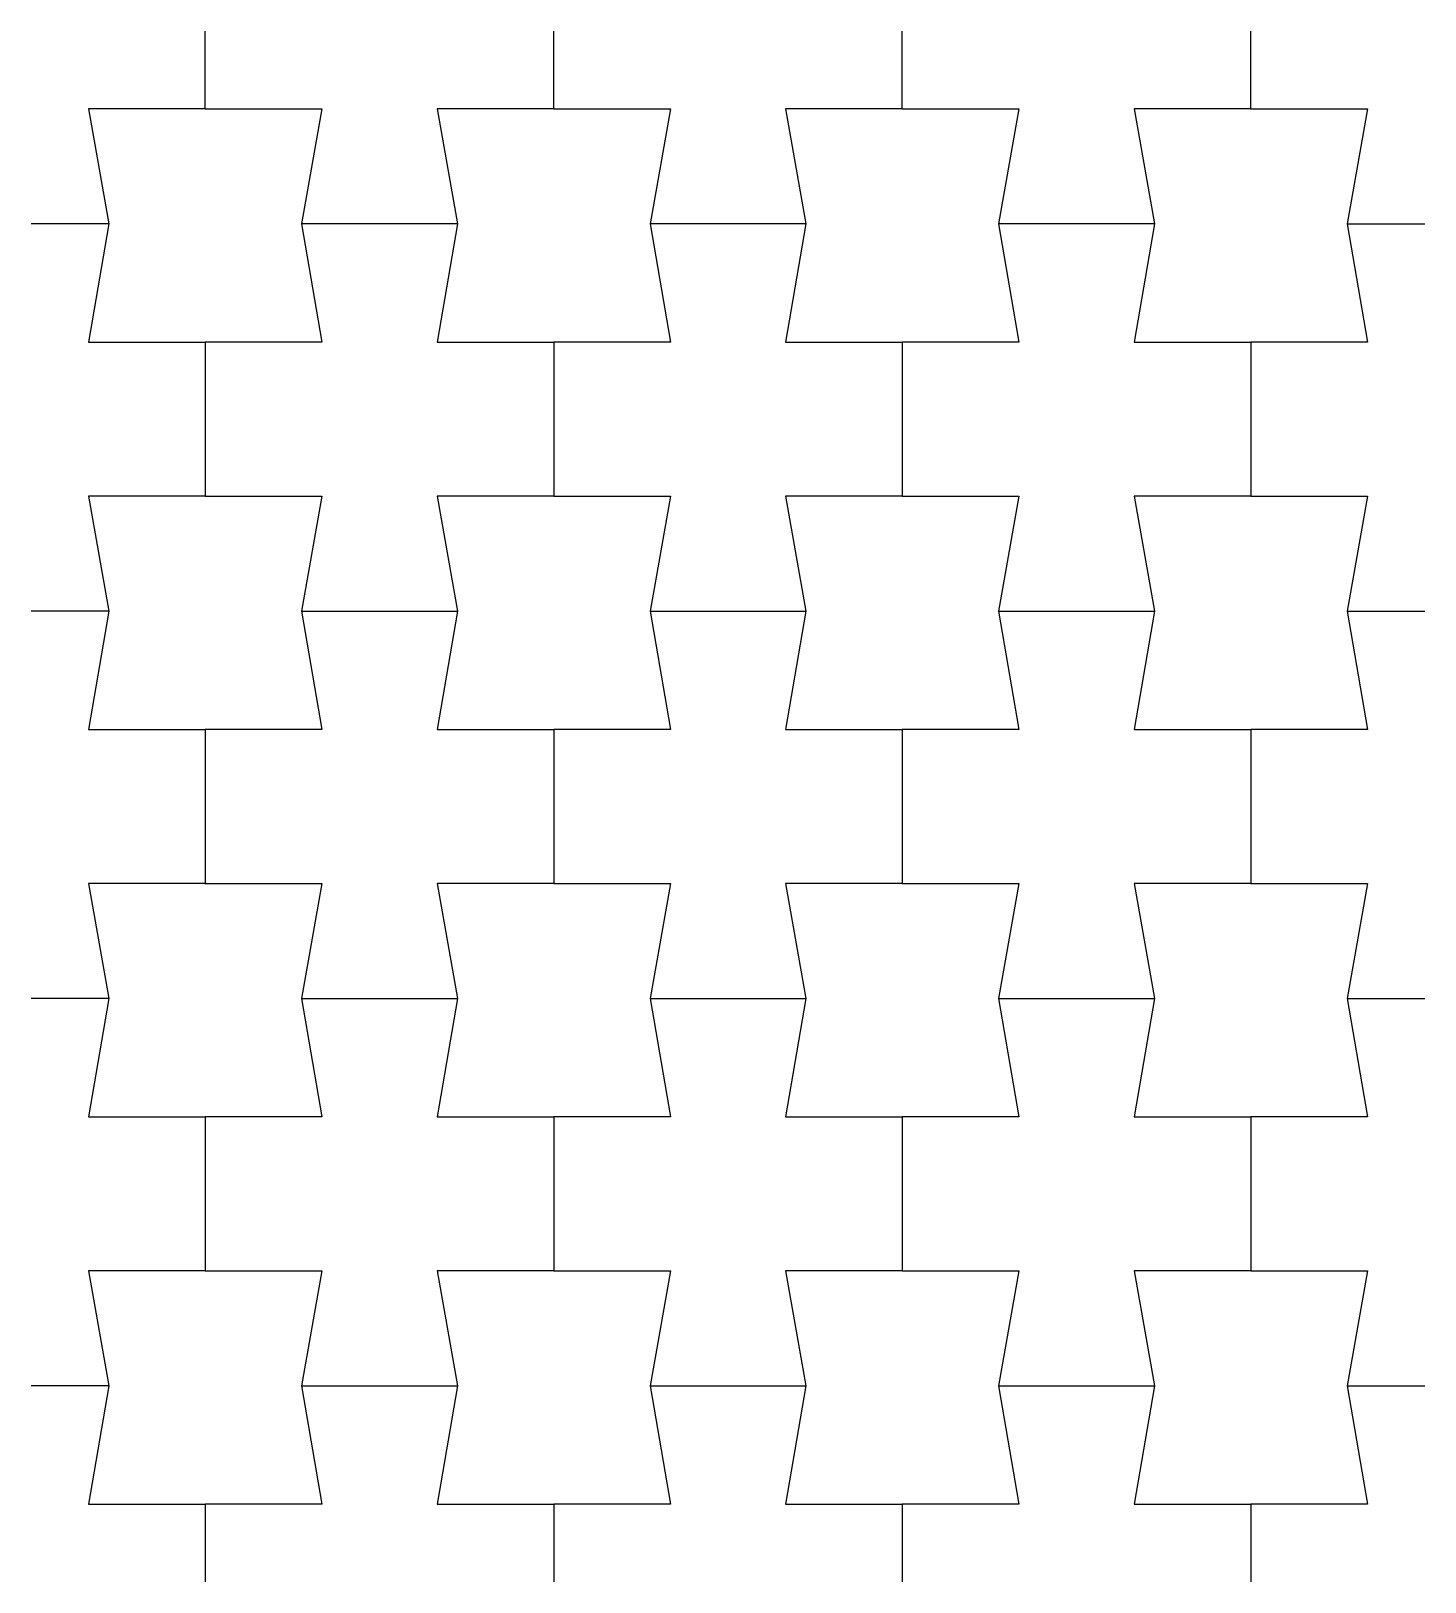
# Model space of a CAD drawing. Header units: millimetres. Extents: x 0 to 35.8, y 0 to 39.9.
import ezdxf

# ---------------------------------------------------------------- set-up
doc = ezdxf.new("R2010")
doc.units = ezdxf.units.MM

msp = doc.modelspace()

# ---------------------------------------------------------------- linework, layer by layer
for p, q in [((4.479, 37.879), (4.479, 39.879)), ((13.442, 37.879), (13.442, 39.879)), ((22.404, 37.879), (22.404, 39.879)), ((31.367, 37.879), (31.367, 39.879)), ((1.479, 37.879), (2, 34.925)), ((4.479, 37.879), (1.479, 37.879)), ((4.479, 37.879), (7.479, 37.879)), ((7.479, 37.879), (6.958, 34.925)), ((10.442, 37.879), (10.963, 34.925)), ((13.442, 37.879), (10.442, 37.879)), ((13.442, 37.879), (16.442, 37.879)), ((16.442, 37.879), (15.921, 34.925)), ((19.404, 37.879), (19.925, 34.925)), ((22.404, 37.879), (19.404, 37.879)), ((22.404, 37.879), (25.404, 37.879)), ((25.404, 37.879), (24.883, 34.925)), ((28.367, 37.879), (28.888, 34.925)), ((31.367, 37.879), (28.367, 37.879)), ((31.367, 37.879), (34.367, 37.879)), ((34.367, 37.879), (33.846, 34.925)), ((2, 34.925), (0, 34.925)), ((2, 34.925), (1.479, 31.879)), ((6.958, 34.925), (7.479, 31.879)), ((6.958, 34.925), (6.958, 34.925)), ((10.963, 34.925), (6.958, 34.925)), ((10.963, 34.925), (10.442, 31.879)), ((15.921, 34.925), (16.442, 31.879)), ((15.921, 34.925), (15.921, 34.925)), ((19.925, 34.925), (15.921, 34.925)), ((19.925, 34.925), (19.404, 31.879)), ((24.883, 34.925), (25.404, 31.879)), ((24.883, 34.925), (24.883, 34.925)), ((28.888, 34.925), (24.883, 34.925)), ((28.888, 34.925), (28.367, 31.879)), ((33.846, 34.925), (34.367, 31.879)), ((33.846, 34.925), (33.846, 34.925)), ((33.846, 34.925), (35.846, 34.925)), ((1.479, 31.879), (4.479, 31.879)), ((7.479, 31.879), (4.479, 31.879)), ((4.479, 31.879), (4.479, 27.92)), ((10.442, 31.879), (13.442, 31.879)), ((16.442, 31.879), (13.442, 31.879)), ((13.442, 31.879), (13.442, 27.92)), ((19.404, 31.879), (22.404, 31.879)), ((25.404, 31.879), (22.404, 31.879)), ((22.404, 31.879), (22.404, 27.92)), ((28.367, 31.879), (31.367, 31.879)), ((34.367, 31.879), (31.367, 31.879)), ((31.367, 31.879), (31.367, 27.92)), ((1.479, 27.92), (2, 24.965)), ((4.479, 27.92), (1.479, 27.92)), ((4.479, 27.92), (7.479, 27.92)), ((7.479, 27.92), (6.958, 24.965)), ((10.442, 27.92), (10.963, 24.965)), ((13.442, 27.92), (10.442, 27.92)), ((13.442, 27.92), (16.442, 27.92)), ((16.442, 27.92), (15.921, 24.965)), ((19.404, 27.92), (19.925, 24.965)), ((22.404, 27.92), (19.404, 27.92)), ((22.404, 27.92), (25.404, 27.92)), ((25.404, 27.92), (24.883, 24.965)), ((28.367, 27.92), (28.888, 24.965)), ((31.367, 27.92), (28.367, 27.92)), ((31.367, 27.92), (34.367, 27.92)), ((34.367, 27.92), (33.846, 24.965)), ((2, 24.965), (0, 24.965)), ((2, 24.965), (1.479, 21.92)), ((6.958, 24.965), (7.479, 21.92)), ((6.958, 24.965), (6.958, 24.965)), ((6.958, 24.965), (10.963, 24.965)), ((10.963, 24.965), (10.442, 21.92)), ((15.921, 24.965), (16.442, 21.92)), ((15.921, 24.965), (15.921, 24.965)), ((15.921, 24.965), (19.925, 24.965)), ((19.925, 24.965), (19.404, 21.92)), ((24.883, 24.965), (25.404, 21.92)), ((24.883, 24.965), (24.883, 24.965)), ((24.883, 24.965), (28.888, 24.965)), ((28.888, 24.965), (28.367, 21.92)), ((33.846, 24.965), (34.367, 21.92)), ((33.846, 24.965), (33.846, 24.965)), ((33.846, 24.965), (35.846, 24.965)), ((1.479, 21.92), (4.479, 21.92)), ((7.479, 21.92), (4.479, 21.92)), ((4.479, 21.92), (4.479, 17.96)), ((10.442, 21.92), (13.442, 21.92)), ((16.442, 21.92), (13.442, 21.92)), ((13.442, 21.92), (13.442, 17.96)), ((19.404, 21.92), (22.404, 21.92)), ((25.404, 21.92), (22.404, 21.92)), ((22.404, 21.92), (22.404, 17.96)), ((28.367, 21.92), (31.367, 21.92)), ((34.367, 21.92), (31.367, 21.92)), ((31.367, 21.92), (31.367, 17.96)), ((1.479, 17.96), (2, 15.005)), ((4.479, 17.96), (1.479, 17.96)), ((4.479, 17.96), (7.479, 17.96)), ((7.479, 17.96), (6.958, 15.005)), ((10.442, 17.96), (10.963, 15.005)), ((13.442, 17.96), (10.442, 17.96)), ((13.442, 17.96), (16.442, 17.96)), ((16.442, 17.96), (15.921, 15.005)), ((19.404, 17.96), (19.925, 15.005)), ((22.404, 17.96), (19.404, 17.96)), ((22.404, 17.96), (25.404, 17.96)), ((25.404, 17.96), (24.883, 15.005)), ((28.367, 17.96), (28.888, 15.005)), ((31.367, 17.96), (28.367, 17.96)), ((31.367, 17.96), (34.367, 17.96)), ((34.367, 17.96), (33.846, 15.005)), ((2, 15.005), (0, 15.005)), ((2, 15.005), (1.479, 11.96)), ((6.958, 15.005), (7.479, 11.96)), ((6.958, 15.005), (6.958, 15.005)), ((6.958, 15.005), (10.963, 15.005)), ((10.963, 15.005), (10.442, 11.96)), ((15.921, 15.005), (16.442, 11.96)), ((15.921, 15.005), (15.921, 15.005)), ((15.921, 15.005), (19.925, 15.005)), ((19.925, 15.005), (19.404, 11.96)), ((24.883, 15.005), (25.404, 11.96)), ((24.883, 15.005), (24.883, 15.005)), ((24.883, 15.005), (28.888, 15.005)), ((28.888, 15.005), (28.367, 11.96)), ((33.846, 15.005), (34.367, 11.96)), ((33.846, 15.005), (33.846, 15.005)), ((33.846, 15.005), (35.846, 15.005)), ((1.479, 11.96), (4.479, 11.96)), ((7.479, 11.96), (4.479, 11.96)), ((4.479, 11.96), (4.479, 8)), ((10.442, 11.96), (13.442, 11.96)), ((16.442, 11.96), (13.442, 11.96)), ((13.442, 11.96), (13.442, 8)), ((19.404, 11.96), (22.404, 11.96)), ((25.404, 11.96), (22.404, 11.96)), ((22.404, 11.96), (22.404, 8)), ((28.367, 11.96), (31.367, 11.96)), ((34.367, 11.96), (31.367, 11.96)), ((31.367, 11.96), (31.367, 8)), ((1.479, 8), (2, 5.046)), ((4.479, 8), (1.479, 8)), ((4.479, 8), (7.479, 8)), ((7.479, 8), (6.958, 5.046)), ((10.442, 8), (10.963, 5.046)), ((13.442, 8), (10.442, 8)), ((13.442, 8), (16.442, 8)), ((16.442, 8), (15.921, 5.046)), ((19.404, 8), (19.925, 5.046)), ((22.404, 8), (19.404, 8)), ((22.404, 8), (25.404, 8)), ((25.404, 8), (24.883, 5.046)), ((28.367, 8), (28.888, 5.046)), ((31.367, 8), (28.367, 8)), ((31.367, 8), (34.367, 8)), ((34.367, 8), (33.846, 5.046)), ((2, 5.046), (0, 5.046)), ((2, 5.046), (1.479, 2)), ((6.958, 5.046), (7.479, 2)), ((6.958, 5.046), (6.958, 5.046)), ((6.958, 5.046), (10.963, 5.046)), ((10.963, 5.046), (10.442, 2)), ((15.921, 5.046), (16.442, 2)), ((15.921, 5.046), (15.921, 5.046)), ((15.921, 5.046), (19.925, 5.046)), ((19.925, 5.046), (19.404, 2)), ((24.883, 5.046), (25.404, 2)), ((24.883, 5.046), (24.883, 5.046)), ((24.883, 5.046), (28.888, 5.046)), ((28.888, 5.046), (28.367, 2)), ((33.846, 5.046), (34.367, 2)), ((33.846, 5.046), (33.846, 5.046)), ((33.846, 5.046), (35.846, 5.046)), ((1.479, 2), (4.479, 2)), ((7.479, 2), (4.479, 2)), ((4.479, 2), (4.479, 0)), ((10.442, 2), (13.442, 2)), ((16.442, 2), (13.442, 2)), ((13.442, 2), (13.442, 0)), ((19.404, 2), (22.404, 2)), ((25.404, 2), (22.404, 2)), ((22.404, 2), (22.404, 0)), ((28.367, 2), (31.367, 2)), ((34.367, 2), (31.367, 2)), ((31.367, 2), (31.367, 0))]:
    msp.add_line(p, q)

doc.saveas('drawing.dxf')
